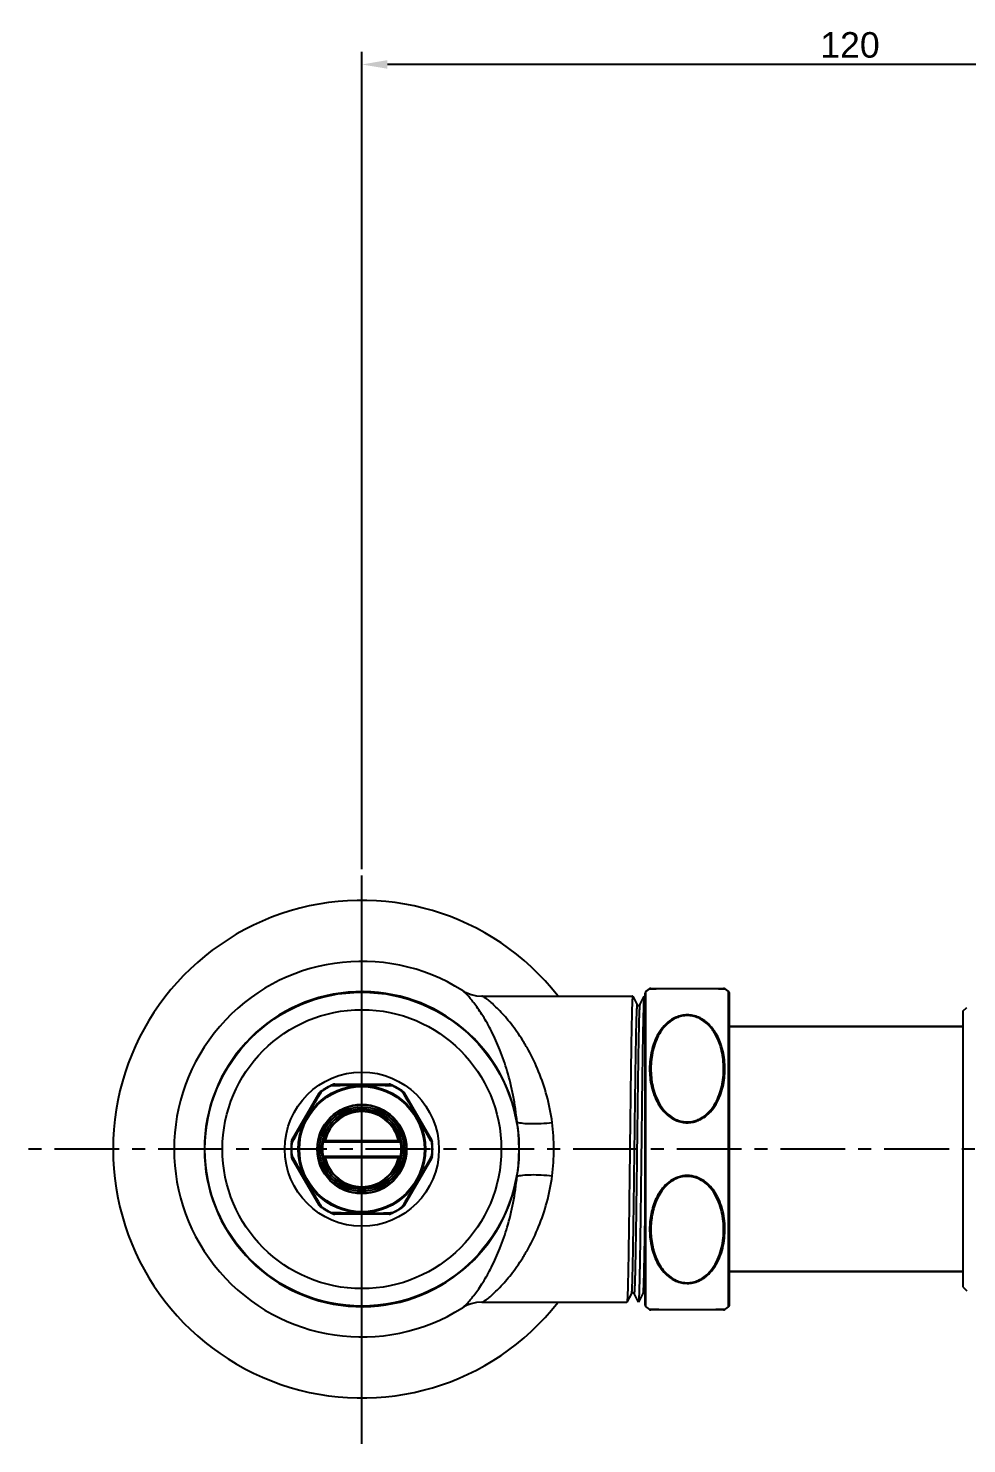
# Model space of a CAD drawing. Header units: millimetres. Extents: x 2792 to 3374, y 618 to 1096.
# Drawn here: x 2791.8 to 2883.7, y 803.1 to 941.8 of the extents above; entities that cross this region are included whole.
import ezdxf

# ---------------------------------------------------------------- set-up
doc = ezdxf.new("R2010")
doc.units = ezdxf.units.MM
doc.header["$LTSCALE"] = 0.1
doc.linetypes.add('CENTERX2', pattern=[101.6, 63.5, -12.7, 12.7, -12.7])
for name, color, linetype in [('02___PRT_ALL_AXES', 7, 'Continuous'), ('CENTER', 1, 'CENTERX2'), ('DIM', 3, 'Continuous')]:
    doc.layers.add(name, color=color, linetype=linetype)
doc.styles.get("Standard").update_dxf_attribs({"font": 'arial.ttf'})
doc.dimstyles.new('ISO-25', dxfattribs={"dimtxt": 2.5, "dimasz": 2.5, "dimexe": 1.25, "dimexo": 0.625, "dimtad": 1, "dimtxsty": 'Standard', "dimcen": 2.5, "dimadec": 0, "dimazin": 0, "dimtfac": 1, "dimtmove": 0, "dimatfit": 3, "dimfxl": 0, "dimarcsym": 0})

# ---------------------------------------------------------------- blocks, each defined once
blk = doc.blocks.new('*D190')
at = {"layer": 'Defpoints', "color": 0, "transparency": 16777216}
for p in [(2824.48, 938.23), (2920.11, 935.37), (2824.48, 858.77)]:
    blk.add_point(p, dxfattribs=at)
at = {"layer": 'DIM', "color": 0, "lineweight": -2, "transparency": 16777216}
for p, q in [((2824.48, 859.39), (2824.48, 939.48)), ((2920.11, 935.99), (2920.11, 939.48)), ((2917.61, 938.23), (2826.98, 938.23))]:
    blk.add_line(p, q, dxfattribs=at)
at = {"layer": 'DIM', "color": 0, "transparency": 16777216}
for points in [[(2826.98, 938.65), (2826.98, 937.81), (2824.48, 938.23)], [(2917.61, 938.65), (2917.61, 937.81), (2920.11, 938.23)]]:
    blk.add_solid(points, dxfattribs=at)
at = {"layer": 'DIM', "color": 0, "transparency": 16777216, "insert": (2872.3, 940.13), "char_height": 2.5, "attachment_point": 5}
blk.add_mtext('120', dxfattribs=at)

msp = doc.modelspace()

# ---------------------------------------------------------------- linework, layer by layer
msp.add_line((2824.484, 803.126), (2824.484, 858.768))
at = {"color": 7, "linetype": 'Continuous'}
for p, q in [((2834.325, 847.519), (2834.318, 847.523)), ((2852.234, 816.709), (2852.234, 847.247)), ((2852.318, 816.534), (2852.318, 847.421)), ((2852.669, 847.687), (2852.787, 847.689)), ((2852.799, 847.728), (2859.92, 847.728)), ((2859.932, 847.689), (2860.049, 847.687)), ((2860.401, 816.534), (2860.401, 847.421)), ((2860.484, 816.709), (2860.484, 847.247)), ((2836.233, 846.978), (2851.016, 846.978)), ((2851.02, 846.973), (2851.448, 846.117)), ((2851.708, 846.117), (2852.136, 846.973)), ((2852.141, 846.978), (2852.136, 846.973)), ((2852.145, 846.973), (2852.141, 846.978)), ((2852.145, 846.973), (2852.234, 846.795)), ((2883.359, 845.478), (2883.734, 845.853)), ((2883.359, 845.478), (2883.359, 818.478)), ((2860.484, 843.978), (2883.359, 843.978)), ((2817.634, 832.863), (2820.293, 837.467)), ((2820.406, 837.402), (2820.484, 837.532)), ((2820.484, 837.532), (2820.545, 837.635)), ((2820.545, 837.635), (2820.52, 837.671)), ((2821.536, 838.258), (2821.555, 838.218)), ((2821.555, 838.218), (2821.675, 838.22)), ((2821.826, 838.353), (2827.143, 838.353)), ((2827.294, 838.22), (2827.414, 838.218)), ((2827.414, 838.218), (2827.433, 838.258)), ((2827.433, 838.258), (2828.449, 837.671)), ((2828.449, 837.671), (2828.423, 837.635)), ((2828.424, 837.635), (2828.485, 837.532)), ((2828.485, 837.532), (2828.563, 837.401)), ((2831.334, 832.863), (2828.676, 837.467)), ((2817.572, 832.564), (2817.615, 832.561)), ((2817.615, 832.561), (2817.674, 832.666)), ((2817.674, 832.666), (2817.748, 832.799)), ((2817.748, 832.799), (2817.809, 832.907)), ((2820.681, 832.653), (2820.607, 832.666)), ((2820.638, 832.819), (2820.659, 832.814)), ((2820.755, 832.814), (2820.659, 832.814)), ((2828.287, 832.653), (2820.681, 832.653)), ((2828.258, 832.728), (2820.711, 832.728)), ((2820.845, 832.815), (2820.755, 832.814)), ((2820.845, 832.815), (2820.896, 832.803)), ((2820.896, 832.803), (2820.896, 832.728)), ((2828.072, 832.803), (2820.897, 832.803)), ((2828.072, 832.803), (2828.124, 832.815)), ((2828.072, 832.728), (2828.072, 832.803)), ((2828.22, 832.814), (2828.124, 832.815)), ((2828.309, 832.814), (2828.22, 832.814)), ((2828.259, 832.725), (2828.258, 832.728)), ((2828.361, 832.666), (2828.287, 832.653)), ((2828.309, 832.814), (2828.331, 832.819)), ((2831.22, 832.799), (2831.23, 832.78)), ((2831.23, 832.78), (2831.294, 832.666)), ((2831.294, 832.666), (2831.353, 832.56)), ((2831.353, 832.561), (2831.397, 832.564)), ((2817.615, 831.395), (2817.572, 831.391)), ((2817.674, 831.29), (2817.615, 831.395)), ((2820.293, 826.488), (2817.634, 831.092)), ((2817.748, 831.158), (2817.674, 831.29)), ((2820.607, 831.29), (2820.681, 831.303)), ((2820.659, 831.141), (2820.638, 831.137)), ((2820.659, 831.141), (2820.75, 831.141)), ((2820.682, 831.303), (2828.288, 831.303)), ((2820.71, 831.231), (2820.711, 831.228)), ((2820.711, 831.228), (2828.258, 831.228)), ((2820.75, 831.141), (2820.845, 831.141)), ((2820.896, 831.153), (2820.845, 831.141)), ((2820.896, 831.228), (2820.896, 831.153)), ((2820.897, 831.153), (2828.072, 831.153)), ((2828.072, 831.153), (2828.072, 831.228)), ((2828.124, 831.141), (2828.072, 831.153)), ((2828.124, 831.141), (2828.216, 831.141)), ((2828.216, 831.141), (2828.309, 831.141)), ((2828.287, 831.303), (2828.361, 831.29)), ((2828.331, 831.137), (2828.309, 831.141)), ((2828.676, 826.488), (2831.334, 831.092)), ((2831.22, 831.156), (2831.2, 831.12)), ((2831.294, 831.29), (2831.22, 831.156)), ((2831.353, 831.395), (2831.294, 831.29)), ((2831.397, 831.391), (2831.353, 831.395)), ((2859.233, 827.246), (2858.918, 827.786)), ((2859.337, 827.3), (2859.011, 827.846)), ((2820.484, 826.424), (2820.406, 826.554)), ((2820.545, 826.32), (2820.484, 826.424)), ((2828.485, 826.424), (2828.423, 826.32)), ((2828.563, 826.555), (2828.485, 826.424)), ((2820.52, 826.284), (2820.545, 826.321)), ((2821.555, 825.738), (2821.536, 825.698)), ((2821.675, 825.736), (2821.555, 825.738)), ((2827.143, 825.603), (2821.826, 825.603)), ((2827.414, 825.738), (2827.294, 825.736)), ((2827.433, 825.698), (2827.414, 825.738)), ((2828.423, 826.321), (2828.449, 826.284)), ((2860.484, 819.978), (2883.359, 819.978)), ((2883.359, 818.478), (2883.734, 818.103)), ((2836.233, 816.978), (2850.453, 816.978)), ((2850.457, 816.982), (2850.453, 816.978)), ((2850.886, 817.839), (2850.457, 816.982)), ((2851.574, 816.982), (2851.145, 817.839)), ((2851.578, 816.978), (2851.574, 816.982)), ((2851.582, 816.982), (2851.578, 816.978)), ((2852.011, 817.839), (2851.582, 816.982)), ((2834.317, 816.432), (2834.324, 816.436)), ((2834.468, 816.522), (2834.332, 816.441)), ((2852.749, 816.267), (2852.669, 816.269)), ((2852.787, 816.267), (2852.749, 816.267)), ((2859.92, 816.228), (2852.799, 816.228)), ((2859.969, 816.267), (2859.932, 816.267)), ((2860.049, 816.269), (2859.969, 816.267))]:
    msp.add_line(p, q, dxfattribs=at)
for points in [[(2834.332, 847.514), (2834.463, 847.436), (2834.778, 847.279), (2835.201, 847.125), (2835.727, 847.012), (2836.227, 846.978)], [(2851.448, 846.117), (2851.469, 846.087), (2851.532, 846.046), (2851.632, 846.049), (2851.693, 846.094), (2851.708, 846.117)], [(2836.228, 816.978), (2835.725, 816.943), (2835.204, 816.831), (2834.785, 816.68), (2834.468, 816.522)], [(2851.145, 817.839), (2851.123, 817.87), (2851.05, 817.913), (2850.953, 817.903), (2850.899, 817.86), (2850.886, 817.839)], [(2852.234, 817.879), (2852.22, 817.893), (2852.124, 817.916), (2852.041, 817.878), (2852.013, 817.843), (2852.011, 817.839)]]:
    msp.add_lwpolyline(points, dxfattribs=at)
for radius in [7.551, 6.231, 6.125, 4.381, 4.328, 4.147, 4.125, 3.938]:
    msp.add_circle((2824.484, 831.978), radius, dxfattribs=at)
for centre, radius, start, end in [((2824.484, 831.978), 15.431, 9.88977, 350.11023), ((2833.987, 846.97), 0.644, 56.34445, 57.60738), ((2852.459, 847.247), 0.225, 129.00214, 180), ((2856.359, 842.431), 6.422, 125.06938, 129.00214), ((2852.799, 847.503), 0.225, 89.99982, 125.06924), ((2859.92, 847.503), 0.225, 54.93081, 90.00023), ((2856.359, 842.431), 6.422, 50.99786, 54.93062), ((2860.259, 847.247), 0.225, 0, 50.99786), ((2820.617, 837.28), 0.375, 126.10449, 150), ((2821.068, 836.331), 1.402, 118.43246, 119.53851), ((2824.484, 831.978), 6.938, 113.89551, 126.10449), ((2821.797, 834.924), 2.986, 114.79621, 116.55267), ((2824.484, 831.978), 6.894, 115.1474, 124.84606), ((2823.407, 835.587), 3.217, 124.23177, 125.15602), ((2821.826, 837.978), 0.375, 90, 113.89551), ((2827.143, 837.978), 0.375, 66.10449, 90), ((2826.066, 836.342), 2.31, 56.30272, 58.17347), ((2824.484, 831.978), 6.938, 53.89551, 66.10449), ((2825.622, 835.675), 3.11, 54.82414, 56.30383), ((2824.484, 831.978), 6.894, 55.14566, 64.8493), ((2827.076, 834.724), 3.208, 64.23053, 65.15683), ((2827.276, 835.137), 2.749, 63.23031, 64.24557), ((2828.351, 837.28), 0.375, 30, 53.89551), ((2824.484, 831.978), 3.916, 12.33302, 167.66704), ((2824.484, 831.978), 3.734, 12.94974, 167.05039), ((2824.484, 831.978), 3.681, 12.95053, 167.05005), ((2824, 831.978), 15.909, 350.41002, 9.58998), ((2824.484, 831.978), 6.938, 173.89551, 186.10449), ((2817.959, 832.676), 0.375, 150, 173.89551), ((2824.484, 831.978), 6.894, 175.15043, 184.84962), ((2820.379, 832.817), 2.776, 183.23581, 184.24033), ((2820.763, 832.845), 3.161, 184.22634, 185.16586), ((2824.484, 831.978), 3.862, 169.93593, 190.06532), ((2820.711, 832.803), 0.075, 167.66679, 270.00008), ((2828.258, 832.803), 0.075, 270, 12.33295), ((2827.203, 832.267), 1.151, 21.31545, 23.4714), ((2827.237, 832.28), 1.115, 19.54789, 21.3125), ((2824.484, 831.978), 3.862, 349.93599, 10.06546), ((2831.01, 832.676), 0.375, 6.10449, 30), ((2828.26, 832.841), 3.106, 354.82313, 356.30481), ((2824.484, 831.978), 6.894, 355.15256, 4.84865), ((2829.057, 832.789), 2.307, 356.30006, 358.17331), ((2830.049, 832.758), 1.315, 358.17489, 359.57482), ((2824.484, 831.978), 6.938, 353.89551, 6.10449), ((2817.959, 831.28), 0.375, 186.10449, 210), ((2818.892, 831.198), 1.287, 178.17077, 179.58738), ((2820.76, 831.111), 3.157, 174.83046, 175.81416), ((2820.711, 831.153), 0.075, 90, 192.33295), ((2824.484, 831.978), 3.916, 192.33269, 347.66702), ((2821.732, 831.676), 1.115, 199.54789, 201.3125), ((2821.765, 831.689), 1.151, 201.31545, 203.4714), ((2824.484, 831.978), 3.734, 192.9496, 347.05016), ((2824.484, 831.978), 3.681, 192.95, 347.04948), ((2828.258, 831.153), 0.075, 347.66679, 90.00008), ((2831.01, 831.28), 0.375, 330, 353.89551), ((2828.164, 831.107), 3.202, 4.23036, 5.15799), ((2828.616, 831.14), 2.749, 3.23079, 4.24596), ((2820.617, 826.676), 0.375, 210, 233.89551), ((2824.484, 831.978), 6.938, 233.89551, 246.10449), ((2821.693, 828.819), 2.749, 243.23068, 244.24579), ((2821.893, 829.232), 3.208, 244.2306, 245.15692), ((2824.484, 831.978), 6.938, 293.89551, 306.10449), ((2827.119, 829.141), 3.108, 294.82383, 296.30457), ((2827.473, 828.424), 2.308, 296.30117, 298.17343), ((2827.944, 827.545), 1.31, 298.17224, 299.57721), ((2828.351, 826.676), 0.375, 306.10449, 330), ((2824.484, 831.978), 6.894, 235.15333, 244.8502), ((2823.35, 828.286), 3.117, 234.82718, 236.29122), ((2822.905, 827.619), 2.316, 236.29123, 238.17507), ((2821.826, 825.978), 0.375, 246.10449, 270), ((2824.223, 1024.993), 199.281, 270.07501, 270.88278), ((2827.143, 825.978), 0.375, 270, 293.89551), ((2825.562, 828.368), 3.217, 304.23182, 305.15605), ((2824.484, 831.978), 6.894, 295.15326, 304.84598), ((2852.459, 816.709), 0.225, 180, 230.99786), ((2860.259, 816.709), 0.225, 309.00214, 0), ((2833.987, 816.986), 0.645, 302.39429, 303.65979), ((2856.359, 821.525), 6.422, 230.99786, 234.93062), ((2852.799, 816.453), 0.225, 234.93076, 270.00018), ((2859.92, 816.453), 0.225, 269.99977, 305.06919), ((2856.359, 821.525), 6.422, 305.06938, 309.00214)]:
    msp.add_arc(centre, radius, start, end, dxfattribs=at)
for points, knots in [([(2834.397, 847.469), (2834.392, 847.472), (2834.375, 847.485), (2834.357, 847.498), (2834.344, 847.507)], [0, 0, 0, 0, 0.2697081, 1, 1, 1, 1]), ([(2839.686, 834.628), (2839.602, 835.5), (2839.36, 837.18), (2838.783, 839.551), (2838.059, 841.654), (2837.249, 843.46), (2836.415, 844.949), (2835.72, 845.975), (2835.208, 846.627), (2834.892, 846.993), (2834.629, 847.267), (2834.468, 847.414), (2834.397, 847.469)], [0, 0, 0, 0, 0.1858626, 0.359156, 0.5167835, 0.656994, 0.778246, 0.8783372, 0.9194367, 0.9538351, 0.9808916, 1, 1, 1, 1]), ([(2852.787, 847.689), (2853.133, 847.694), (2854.324, 847.708), (2856.359, 847.716), (2858.395, 847.708), (2859.586, 847.694), (2859.932, 847.689)], [0, 0, 0, 0, 0.1453255, 0.4999984, 0.854673, 1, 1, 1, 1]), ([(2843.129, 834.578), (2843.013, 835.461), (2842.673, 837.165), (2841.869, 839.546), (2841.013, 841.334), (2840.263, 842.608), (2839.698, 843.459), (2839.127, 844.227), (2838.565, 844.909), (2838.024, 845.502), (2837.521, 846.003), (2837.13, 846.356), (2836.85, 846.587), (2836.675, 846.723), (2836.524, 846.83), (2836.401, 846.909), (2836.308, 846.958), (2836.254, 846.978), (2836.233, 846.978)], [0, 0, 0, 0, 0.1832087, 0.3561254, 0.5158048, 0.5900501, 0.6601906, 0.725889, 0.7867, 0.8420198, 0.8910325, 0.9326752, 0.950321, 0.9656147, 0.9783731, 0.988419, 0.9956236, 1, 1, 1, 1]), ([(2851.016, 846.978), (2851.013, 846.978), (2851.009, 846.97), (2851.006, 846.958), (2851.002, 846.935), (2850.996, 846.888), (2850.988, 846.806), (2850.98, 846.682), (2850.971, 846.524), (2850.963, 846.33), (2850.954, 846.103), (2850.945, 845.842), (2850.937, 845.548), (2850.924, 845.093), (2850.91, 844.448), (2850.892, 843.586), (2850.875, 842.614), (2850.858, 841.541), (2850.841, 840.378), (2850.823, 839.135), (2850.8, 837.352), (2850.771, 835.019), (2850.736, 832.155), (2850.702, 829.284), (2850.668, 826.515), (2850.639, 824.319), (2850.615, 822.692), (2850.598, 821.596), (2850.58, 820.598), (2850.563, 819.709), (2850.546, 818.935), (2850.531, 818.367), (2850.519, 817.976), (2850.51, 817.733), (2850.502, 817.523), (2850.493, 817.347), (2850.485, 817.206), (2850.477, 817.099), (2850.468, 817.029), (2850.463, 816.993), (2850.457, 816.982)], [0, 0, 0, 0, 0.0002077, 0.0006759, 0.0014311, 0.0024779, 0.0054495, 0.0095914, 0.0148947, 0.0213465, 0.0289338, 0.0376384, 0.0474387, 0.0583126, 0.0831759, 0.1119922, 0.1444881, 0.1803576, 0.2192584, 0.2608222, 0.3046547, 0.397447, 0.4941271, 0.5910337, 0.6844963, 0.7709823, 0.8105727, 0.8472188, 0.8805719, 0.9103177, 0.9361731, 0.9578943, 0.9671391, 0.9752772, 0.9822877, 0.988156, 0.9928691, 0.9964152, 0.9987898, 1, 1, 1, 1]), ([(2851.448, 846.117), (2851.447, 846.118), (2851.444, 846.123), (2851.437, 846.114), (2851.435, 846.102), (2851.43, 846.081), (2851.426, 846.051), (2851.422, 846.013), (2851.417, 845.967), (2851.413, 845.912), (2851.409, 845.848), (2851.402, 845.747), (2851.395, 845.6), (2851.386, 845.4), (2851.378, 845.166), (2851.369, 844.901), (2851.357, 844.487), (2851.342, 843.894), (2851.324, 843.098), (2851.3, 841.831), (2851.27, 840.026), (2851.236, 837.645), (2851.202, 835.047), (2851.167, 832.331), (2851.133, 829.602), (2851.098, 826.963), (2851.069, 824.868), (2851.045, 823.313), (2851.027, 822.265), (2851.01, 821.31), (2850.993, 820.458), (2850.975, 819.717), (2850.958, 819.094), (2850.943, 818.651), (2850.931, 818.361), (2850.922, 818.192), (2850.913, 818.056), (2850.905, 817.953), (2850.896, 817.885), (2850.891, 817.85), (2850.886, 817.839)], [0, 0, 0, 0, 0.0002219, 0.0004325, 0.0009017, 0.001661, 0.0027159, 0.0040682, 0.0057181, 0.0076646, 0.0099067, 0.012443, 0.0183936, 0.0255045, 0.0337577, 0.0431326, 0.0536085, 0.0777589, 0.1059755, 0.1379868, 0.2121305, 0.2973423, 0.3903485, 0.487576, 0.5852896, 0.6797354, 0.7672844, 0.8074079, 0.8445737, 0.8784254, 0.9086349, 0.9349144, 0.9570091, 0.974708, 0.9818546, 0.9878434, 0.9926587, 0.9962911, 0.9987365, 1, 1, 1, 1]), ([(2851.708, 846.116), (2851.702, 846.106), (2851.697, 846.07), (2851.688, 846.002), (2851.68, 845.9), (2851.672, 845.764), (2851.663, 845.595), (2851.65, 845.304), (2851.635, 844.861), (2851.618, 844.238), (2851.601, 843.497), (2851.584, 842.645), (2851.566, 841.69), (2851.549, 840.642), (2851.525, 839.087), (2851.495, 836.992), (2851.461, 834.354), (2851.427, 831.624), (2851.392, 828.908), (2851.358, 826.31), (2851.323, 823.929), (2851.294, 822.124), (2851.269, 820.857), (2851.252, 820.061), (2851.237, 819.469), (2851.225, 819.054), (2851.216, 818.789), (2851.207, 818.556), (2851.199, 818.355), (2851.191, 818.208), (2851.185, 818.107), (2851.181, 818.044), (2851.176, 817.989), (2851.172, 817.942), (2851.168, 817.904), (2851.164, 817.875), (2851.159, 817.853), (2851.156, 817.841), (2851.15, 817.832), (2851.146, 817.837), (2851.145, 817.839)], [0, 0, 0, 0, 0.0012632, 0.0037082, 0.0073425, 0.0121585, 0.0181463, 0.0252941, 0.042994, 0.0650907, 0.0913698, 0.1215817, 0.1554334, 0.1926004, 0.2327249, 0.3202754, 0.4147219, 0.512436, 0.6096635, 0.7026689, 0.7878792, 0.8620214, 0.8940322, 0.922248, 0.9463961, 0.9568719, 0.9662473, 0.9744987, 0.9816083, 0.9875596, 0.9900958, 0.992337, 0.9942824, 0.9959314, 0.9972835, 0.9983389, 0.9990985, 0.9995674, 0.9997772, 1, 1, 1, 1]), ([(2852.136, 846.973), (2852.131, 846.963), (2852.126, 846.927), (2852.117, 846.858), (2852.109, 846.753), (2852.101, 846.614), (2852.092, 846.441), (2852.08, 846.143), (2852.065, 845.688), (2852.048, 845.048), (2852.031, 844.286), (2852.014, 843.408), (2851.983, 841.617), (2851.942, 838.756), (2851.902, 835.504), (2851.868, 832.698), (2851.842, 830.54), (2851.816, 828.412), (2851.791, 826.36), (2851.765, 824.425), (2851.74, 822.649), (2851.718, 821.286), (2851.7, 820.302), (2851.687, 819.653), (2851.674, 819.069), (2851.661, 818.554), (2851.648, 818.108), (2851.636, 817.736), (2851.625, 817.472), (2851.615, 817.299), (2851.609, 817.198), (2851.603, 817.116), (2851.597, 817.054), (2851.59, 817.011), (2851.586, 816.989), (2851.582, 816.982)], [0, 0, 0, 0, 0.0011968, 0.0035403, 0.0070377, 0.0116847, 0.0174698, 0.0243804, 0.0415155, 0.0629293, 0.0884236, 0.1177616, 0.1506682, 0.2675854, 0.4039119, 0.4758365, 0.5482688, 0.6196867, 0.6885904, 0.7535356, 0.8131605, 0.8662116, 0.8899175, 0.911575, 0.9310694, 0.9483001, 0.9631748, 0.9756182, 0.9855629, 0.9895829, 0.9929609, 0.9956921, 0.9977743, 0.9992081, 1, 1, 1, 1]), ([(2855.262, 844.899), (2854.963, 844.772), (2854.413, 844.422), (2853.773, 843.716), (2853.303, 842.918), (2852.977, 842.072), (2852.77, 841.2), (2852.634, 840.023), (2852.678, 839.129), (2852.774, 838.548)], [0, 0, 0, 0, 0.1339766, 0.263277, 0.3892114, 0.5130126, 0.635529, 0.7573205, 1, 1, 1, 1]), ([(2855.295, 844.838), (2855.002, 844.711), (2854.468, 844.362), (2853.851, 843.663), (2853.401, 842.876), (2853.09, 842.044), (2852.893, 841.188), (2852.765, 840.032), (2852.807, 839.155), (2852.899, 838.583)], [0, 0, 0, 0, 0.13386, 0.2628997, 0.3886, 0.5122705, 0.6347834, 0.7567017, 1, 1, 1, 1]), ([(2857.455, 844.899), (2857.283, 844.972), (2856.923, 845.087), (2856.359, 845.146), (2855.794, 845.086), (2855.434, 844.972), (2855.262, 844.899)], [0, 0, 0, 0, 0.2484648, 0.5000081, 0.7515461, 1, 1, 1, 1]), ([(2857.421, 844.839), (2857.255, 844.911), (2856.906, 845.024), (2856.358, 845.083), (2855.809, 845.024), (2855.461, 844.91), (2855.295, 844.838)], [0, 0, 0, 0, 0.2483606, 0.5000187, 0.7516653, 1, 1, 1, 1]), ([(2858.513, 844.049), (2858.362, 844.212), (2858.025, 844.518), (2857.631, 844.748), (2857.421, 844.839)], [0, 0, 0, 0, 0.4928841, 1, 1, 1, 1]), ([(2858.58, 844.103), (2858.423, 844.268), (2858.075, 844.576), (2857.671, 844.808), (2857.455, 844.899)], [0, 0, 0, 0, 0.4931734, 1, 1, 1, 1]), ([(2858.918, 843.536), (2858.888, 843.581), (2858.763, 843.76), (2858.625, 843.929), (2858.513, 844.049)], [0, 0, 0, 0, 0.2480287, 1, 1, 1, 1]), ([(2859.011, 843.569), (2858.979, 843.616), (2858.846, 843.802), (2858.699, 843.979), (2858.58, 844.103)], [0, 0, 0, 0, 0.2479895, 1, 1, 1, 1]), ([(2859.671, 841.824), (2859.631, 841.974), (2859.451, 842.572), (2859.181, 843.146), (2858.918, 843.536)], [0, 0, 0, 0, 0.247711, 1, 1, 1, 1]), ([(2859.791, 841.83), (2859.75, 841.982), (2859.563, 842.59), (2859.282, 843.174), (2859.011, 843.569)], [0, 0, 0, 0, 0.2475717, 1, 1, 1, 1]), ([(2852.774, 838.548), (2852.871, 837.957), (2853.126, 837.073), (2853.738, 836.011), (2854.373, 835.297), (2855.063, 834.847), (2855.696, 834.63), (2856.204, 834.553), (2856.72, 834.572), (2857.22, 834.686), (2857.684, 834.882), (2858.237, 835.228), (2858.81, 835.785), (2859.484, 836.818), (2859.872, 837.981), (2860.038, 839.166), (2860.07, 840.359), (2859.947, 841.254), (2859.791, 841.83)], [0, 0, 0, 0, 0.1202853, 0.1818338, 0.245053, 0.3106717, 0.3445749, 0.3789434, 0.4134317, 0.4476468, 0.4812979, 0.514265, 0.5781329, 0.6400882, 0.7606959, 0.8205083, 0.8802365, 1, 1, 1, 1]), ([(2852.899, 838.583), (2852.993, 838.002), (2853.236, 837.133), (2853.822, 836.083), (2854.434, 835.373), (2855.104, 834.923), (2855.723, 834.705), (2856.222, 834.63), (2856.727, 834.652), (2857.215, 834.771), (2857.666, 834.971), (2858.2, 835.322), (2858.749, 835.88), (2859.234, 836.657), (2859.574, 837.486), (2859.794, 838.343), (2859.911, 839.215), (2859.939, 840.383), (2859.82, 841.26), (2859.671, 841.824)], [0, 0, 0, 0, 0.1204184, 0.1820053, 0.2452114, 0.3107743, 0.3446578, 0.379013, 0.4134811, 0.4476553, 0.481246, 0.5141469, 0.5779216, 0.6398606, 0.7006854, 0.7608648, 0.8207052, 0.8804204, 1, 1, 1, 1]), ([(2820.378, 837.55), (2820.378, 837.554), (2820.381, 837.566), (2820.389, 837.577), (2820.396, 837.583)], [0, 0, 0, 0, 0.2762691, 1, 1, 1, 1]), ([(2820.463, 837.595), (2820.457, 837.593), (2820.437, 837.582), (2820.416, 837.572), (2820.401, 837.563)], [0, 0, 0, 0, 0.2603867, 1, 1, 1, 1]), ([(2821.712, 838.321), (2821.703, 838.315), (2821.664, 838.292), (2821.626, 838.267), (2821.597, 838.247)], [0, 0, 0, 0, 0.22553, 1, 1, 1, 1]), ([(2821.674, 838.321), (2821.677, 838.322), (2821.689, 838.326), (2821.703, 838.324), (2821.712, 838.321)], [0, 0, 0, 0, 0.2341136, 1, 1, 1, 1]), ([(2821.675, 838.22), (2821.901, 838.223), (2822.838, 838.236), (2823.774, 838.243), (2824.484, 838.243)], [0, 0, 0, 0, 0.2419751, 1, 1, 1, 1]), ([(2821.826, 838.353), (2821.816, 838.353), (2821.776, 838.35), (2821.738, 838.336), (2821.712, 838.321)], [0, 0, 0, 0, 0.2448035, 1, 1, 1, 1]), ([(2824.484, 838.243), (2824.724, 838.243), (2825.661, 838.241), (2826.597, 838.23), (2827.294, 838.22)], [0, 0, 0, 0, 0.2563275, 1, 1, 1, 1]), ([(2827.257, 838.321), (2827.248, 838.326), (2827.212, 838.344), (2827.172, 838.353), (2827.143, 838.353)], [0, 0, 0, 0, 0.2594245, 1, 1, 1, 1]), ([(2827.257, 838.321), (2827.26, 838.322), (2827.272, 838.325), (2827.286, 838.324), (2827.294, 838.321)], [0, 0, 0, 0, 0.276243, 1, 1, 1, 1]), ([(2828.591, 837.55), (2828.585, 837.554), (2828.56, 837.568), (2828.534, 837.581), (2828.514, 837.591)], [0, 0, 0, 0, 0.2298438, 1, 1, 1, 1]), ([(2828.572, 837.583), (2828.575, 837.581), (2828.584, 837.572), (2828.589, 837.56), (2828.591, 837.55)], [0, 0, 0, 0, 0.2341149, 1, 1, 1, 1]), ([(2828.676, 837.467), (2828.671, 837.476), (2828.649, 837.509), (2828.617, 837.535), (2828.591, 837.55)], [0, 0, 0, 0, 0.2448041, 1, 1, 1, 1]), ([(2817.809, 832.907), (2818.232, 833.664), (2819.084, 835.17), (2819.963, 836.66), (2820.406, 837.402)], [0, 0, 0, 0, 0.5007922, 1, 1, 1, 1]), ([(2828.563, 837.401), (2829.016, 836.64), (2829.918, 835.115), (2830.788, 833.572), (2831.22, 832.799)], [0, 0, 0, 0, 0.5000006, 1, 1, 1, 1]), ([(2839.686, 834.628), (2839.767, 834.603), (2839.954, 834.56), (2840.412, 834.497), (2841.119, 834.466), (2842.08, 834.488), (2842.77, 834.542), (2843.129, 834.578)], [0, 0, 0, 0, 0.0735758, 0.1660134, 0.4007814, 0.6865362, 1, 1, 1, 1]), ([(2843.129, 829.377), (2843.185, 829.806), (2843.263, 830.673), (2843.299, 831.978), (2843.263, 833.283), (2843.185, 834.149), (2843.129, 834.578)], [0, 0, 0, 0, 0.2490616, 0.4999996, 0.7509376, 1, 1, 1, 1]), ([(2817.586, 832.716), (2817.586, 832.718), (2817.589, 832.731), (2817.598, 832.742), (2817.605, 832.748)], [0, 0, 0, 0, 0.2341236, 1, 1, 1, 1]), ([(2817.634, 832.863), (2817.629, 832.855), (2817.612, 832.819), (2817.605, 832.778), (2817.605, 832.748)], [0, 0, 0, 0, 0.2448053, 1, 1, 1, 1]), ([(2817.605, 832.748), (2817.605, 832.741), (2817.605, 832.712), (2817.607, 832.683), (2817.608, 832.661)], [0, 0, 0, 0, 0.2297547, 1, 1, 1, 1]), ([(2820.659, 832.814), (2820.659, 832.8), (2820.659, 832.773), (2820.673, 832.748), (2820.682, 832.74)], [0, 0, 0, 0, 0.5294033, 1, 1, 1, 1]), ([(2820.711, 832.728), (2820.711, 832.728), (2820.709, 832.724), (2820.708, 832.722), (2820.705, 832.713), (2820.699, 832.7), (2820.691, 832.68), (2820.685, 832.662), (2820.681, 832.653)], [0, 0, 0, 0, 0.020873, 0.0819783, 0.1792353, 0.3070188, 0.6292987, 1, 1, 1, 1]), ([(2820.896, 832.728), (2820.881, 832.728), (2820.847, 832.756), (2820.843, 832.794), (2820.845, 832.815)], [0, 0, 0, 0, 0.436394, 1, 1, 1, 1]), ([(2828.124, 832.815), (2828.126, 832.804), (2828.124, 832.783), (2828.113, 832.748), (2828.088, 832.728), (2828.072, 832.728)], [0, 0, 0, 0, 0.29083, 0.5667445, 1, 1, 1, 1]), ([(2828.258, 832.728), (2828.274, 832.728), (2828.307, 832.755), (2828.312, 832.794), (2828.309, 832.814)], [0, 0, 0, 0, 0.4366337, 1, 1, 1, 1]), ([(2831.364, 832.748), (2831.364, 832.758), (2831.362, 832.798), (2831.349, 832.838), (2831.334, 832.863)], [0, 0, 0, 0, 0.2594237, 1, 1, 1, 1]), ([(2831.364, 832.748), (2831.366, 832.746), (2831.375, 832.737), (2831.381, 832.725), (2831.382, 832.716)], [0, 0, 0, 0, 0.2762397, 1, 1, 1, 1]), ([(2817.605, 831.207), (2817.602, 831.21), (2817.593, 831.219), (2817.587, 831.231), (2817.586, 831.24)], [0, 0, 0, 0, 0.2762358, 1, 1, 1, 1]), ([(2817.605, 831.207), (2817.605, 831.197), (2817.607, 831.157), (2817.62, 831.118), (2817.634, 831.092)], [0, 0, 0, 0, 0.2594252, 1, 1, 1, 1]), ([(2817.611, 831.341), (2817.61, 831.332), (2817.608, 831.298), (2817.606, 831.264), (2817.606, 831.239)], [0, 0, 0, 0, 0.2613814, 1, 1, 1, 1]), ([(2820.406, 826.554), (2819.952, 827.315), (2819.051, 828.841), (2818.18, 830.384), (2817.748, 831.158)], [0, 0, 0, 0, 0.5000035, 1, 1, 1, 1]), ([(2820.711, 831.228), (2820.695, 831.228), (2820.661, 831.2), (2820.657, 831.162), (2820.659, 831.141)], [0, 0, 0, 0, 0.4366333, 1, 1, 1, 1]), ([(2820.845, 831.141), (2820.843, 831.151), (2820.845, 831.173), (2820.856, 831.208), (2820.881, 831.228), (2820.896, 831.228)], [0, 0, 0, 0, 0.2908298, 0.5667441, 1, 1, 1, 1]), ([(2828.072, 831.228), (2828.088, 831.228), (2828.122, 831.2), (2828.126, 831.161), (2828.124, 831.141)], [0, 0, 0, 0, 0.4363935, 1, 1, 1, 1]), ([(2828.258, 831.228), (2828.257, 831.227), (2828.26, 831.231), (2828.26, 831.234), (2828.264, 831.242), (2828.269, 831.255), (2828.278, 831.276), (2828.284, 831.293), (2828.287, 831.303)], [0, 0, 0, 0, 0.020873, 0.0819783, 0.1792353, 0.3070188, 0.6292987, 1, 1, 1, 1]), ([(2828.309, 831.141), (2828.31, 831.156), (2828.309, 831.183), (2828.295, 831.207), (2828.286, 831.216)], [0, 0, 0, 0, 0.5294033, 1, 1, 1, 1]), ([(2831.2, 831.12), (2830.771, 830.352), (2829.906, 828.822), (2829.013, 827.309), (2828.563, 826.555)], [0, 0, 0, 0, 0.5002666, 1, 1, 1, 1]), ([(2831.334, 831.092), (2831.339, 831.101), (2831.357, 831.137), (2831.364, 831.177), (2831.364, 831.207)], [0, 0, 0, 0, 0.2448053, 1, 1, 1, 1]), ([(2831.364, 831.207), (2831.364, 831.214), (2831.363, 831.243), (2831.362, 831.272), (2831.361, 831.295)], [0, 0, 0, 0, 0.2298412, 1, 1, 1, 1]), ([(2831.382, 831.24), (2831.382, 831.237), (2831.379, 831.225), (2831.371, 831.214), (2831.364, 831.207)], [0, 0, 0, 0, 0.2341158, 1, 1, 1, 1]), ([(2834.395, 816.486), (2834.467, 816.54), (2834.628, 816.687), (2834.89, 816.96), (2835.206, 817.326), (2835.564, 817.781), (2835.951, 818.323), (2836.522, 819.197), (2837.247, 820.493), (2838.058, 822.298), (2838.782, 824.402), (2839.36, 826.774), (2839.602, 828.455), (2839.686, 829.327)], [0, 0, 0, 0, 0.0190517, 0.0460618, 0.0804237, 0.1214971, 0.1687106, 0.2215852, 0.3428359, 0.4830651, 0.6407283, 0.814073, 1, 1, 1, 1]), ([(2836.233, 816.978), (2836.254, 816.978), (2836.308, 816.998), (2836.401, 817.046), (2836.524, 817.125), (2836.675, 817.233), (2836.85, 817.369), (2837.13, 817.6), (2837.521, 817.952), (2838.024, 818.453), (2838.565, 819.047), (2839.127, 819.729), (2839.698, 820.497), (2840.263, 821.348), (2841.013, 822.622), (2841.869, 824.41), (2842.673, 826.791), (2843.013, 828.494), (2843.129, 829.377)], [0, 0, 0, 0, 0.0043757, 0.0115802, 0.0216268, 0.0343858, 0.0496799, 0.0673259, 0.1089686, 0.1579817, 0.2133017, 0.2741128, 0.3398113, 0.4099519, 0.4841971, 0.6438761, 0.816792, 1, 1, 1, 1]), ([(2839.686, 829.327), (2839.767, 829.353), (2839.954, 829.395), (2840.412, 829.458), (2841.119, 829.489), (2842.08, 829.467), (2842.77, 829.414), (2843.129, 829.377)], [0, 0, 0, 0, 0.0735764, 0.1660141, 0.4007818, 0.686536, 1, 1, 1, 1]), ([(2859.011, 827.846), (2858.857, 828.07), (2858.503, 828.497), (2857.834, 829.02), (2857.023, 829.358), (2856.131, 829.43), (2855.268, 829.215), (2854.526, 828.772), (2853.932, 828.186), (2853.329, 827.302), (2852.854, 826.068), (2852.63, 824.521), (2852.701, 822.964), (2852.955, 821.95), (2853.144, 821.465)], [0, 0, 0, 0, 0.0626536, 0.1272682, 0.1941498, 0.2625009, 0.330304, 0.3960433, 0.4595872, 0.521445, 0.6420111, 0.7610426, 0.8799852, 1, 1, 1, 1]), ([(2858.918, 827.786), (2858.77, 828.007), (2858.428, 828.43), (2857.778, 828.949), (2856.985, 829.286), (2856.11, 829.351), (2855.269, 829.123), (2854.554, 828.672), (2853.988, 828.085), (2853.416, 827.206), (2852.969, 825.989), (2852.761, 824.473), (2852.831, 822.948), (2853.075, 821.955), (2853.257, 821.481)], [0, 0, 0, 0, 0.0627193, 0.1273658, 0.1942717, 0.2626335, 0.3303675, 0.3959972, 0.4594749, 0.5213398, 0.6420697, 0.7612496, 0.8801897, 1, 1, 1, 1]), ([(2852.234, 827.826), (2852.225, 827.143), (2852.207, 825.826), (2852.18, 823.943), (2852.156, 822.488), (2852.137, 821.432), (2852.123, 820.733), (2852.109, 820.103), (2852.096, 819.545), (2852.082, 819.062), (2852.068, 818.658), (2852.056, 818.371), (2852.046, 818.183), (2852.04, 818.073), (2852.033, 817.984), (2852.026, 817.917), (2852.019, 817.871), (2852.015, 817.847), (2852.011, 817.839)], [0, 0, 0, 0, 0.2051407, 0.3952197, 0.5656257, 0.6421398, 0.7122251, 0.7754639, 0.8314635, 0.8798942, 0.9204532, 0.9529058, 0.966027, 0.9770508, 0.9859656, 0.9927615, 0.9974332, 1, 1, 1, 1]), ([(2820.293, 826.488), (2820.297, 826.48), (2820.32, 826.447), (2820.351, 826.42), (2820.378, 826.405)], [0, 0, 0, 0, 0.2448055, 1, 1, 1, 1]), ([(2820.378, 826.405), (2820.383, 826.402), (2820.409, 826.388), (2820.435, 826.374), (2820.455, 826.364)], [0, 0, 0, 0, 0.2298442, 1, 1, 1, 1]), ([(2820.396, 826.373), (2820.394, 826.374), (2820.384, 826.383), (2820.379, 826.396), (2820.378, 826.405)], [0, 0, 0, 0, 0.2341147, 1, 1, 1, 1]), ([(2828.591, 826.405), (2828.59, 826.402), (2828.587, 826.389), (2828.58, 826.378), (2828.572, 826.373)], [0, 0, 0, 0, 0.2762409, 1, 1, 1, 1]), ([(2858.522, 819.916), (2858.748, 820.161), (2859.133, 820.704), (2859.534, 821.604), (2859.788, 822.541), (2859.916, 823.494), (2859.931, 824.454), (2859.801, 825.73), (2859.521, 826.671), (2859.233, 827.246)], [0, 0, 0, 0, 0.1290779, 0.2552859, 0.3798864, 0.503664, 0.6271529, 0.7507898, 1, 1, 1, 1]), ([(2858.584, 819.856), (2858.819, 820.103), (2859.22, 820.653), (2859.641, 821.566), (2859.908, 822.52), (2860.044, 823.491), (2860.061, 824.468), (2859.928, 825.764), (2859.636, 826.719), (2859.337, 827.3)], [0, 0, 0, 0, 0.1295023, 0.2560411, 0.38083, 0.5046453, 0.6280302, 0.7514448, 1, 1, 1, 1]), ([(2821.712, 825.635), (2821.708, 825.634), (2821.696, 825.63), (2821.683, 825.631), (2821.674, 825.635)], [0, 0, 0, 0, 0.276269, 1, 1, 1, 1]), ([(2824.484, 825.713), (2824.244, 825.713), (2823.308, 825.715), (2822.371, 825.726), (2821.675, 825.736)], [0, 0, 0, 0, 0.2563288, 1, 1, 1, 1]), ([(2821.712, 825.635), (2821.721, 825.63), (2821.756, 825.612), (2821.797, 825.603), (2821.826, 825.603)], [0, 0, 0, 0, 0.2594244, 1, 1, 1, 1]), ([(2827.143, 825.603), (2827.152, 825.603), (2827.192, 825.605), (2827.231, 825.62), (2827.257, 825.635)], [0, 0, 0, 0, 0.2448036, 1, 1, 1, 1]), ([(2827.257, 825.635), (2827.266, 825.64), (2827.304, 825.664), (2827.342, 825.688), (2827.371, 825.708)], [0, 0, 0, 0, 0.22553, 1, 1, 1, 1]), ([(2827.294, 825.635), (2827.292, 825.634), (2827.28, 825.63), (2827.266, 825.632), (2827.257, 825.635)], [0, 0, 0, 0, 0.2341136, 1, 1, 1, 1]), ([(2853.144, 821.465), (2853.24, 821.219), (2853.466, 820.735), (2853.919, 820.06), (2854.508, 819.468), (2854.993, 819.172), (2855.255, 819.06)], [0, 0, 0, 0, 0.2415172, 0.4873792, 0.7395589, 1, 1, 1, 1]), ([(2853.257, 821.481), (2853.348, 821.241), (2853.564, 820.769), (2853.997, 820.11), (2854.561, 819.528), (2855.028, 819.235), (2855.281, 819.123)], [0, 0, 0, 0, 0.2415683, 0.4873434, 0.7394199, 1, 1, 1, 1]), ([(2857.434, 819.122), (2857.644, 819.214), (2858.036, 819.446), (2858.371, 819.752), (2858.522, 819.916)], [0, 0, 0, 0, 0.5071219, 1, 1, 1, 1]), ([(2857.462, 819.059), (2857.677, 819.151), (2858.081, 819.383), (2858.428, 819.691), (2858.584, 819.856)], [0, 0, 0, 0, 0.5068323, 1, 1, 1, 1]), ([(2855.255, 819.06), (2855.428, 818.986), (2855.79, 818.87), (2856.359, 818.81), (2856.927, 818.869), (2857.289, 818.985), (2857.462, 819.059)], [0, 0, 0, 0, 0.2484346, 0.4999922, 0.7515536, 1, 1, 1, 1]), ([(2855.281, 819.123), (2855.449, 819.049), (2855.802, 818.933), (2856.358, 818.872), (2856.913, 818.932), (2857.267, 819.048), (2857.434, 819.122)], [0, 0, 0, 0, 0.2482957, 0.4999827, 0.751679, 1, 1, 1, 1]), ([(2834.344, 816.449), (2834.348, 816.452), (2834.366, 816.463), (2834.382, 816.476), (2834.395, 816.486)], [0, 0, 0, 0, 0.2307892, 1, 1, 1, 1]), ([(2859.932, 816.267), (2859.586, 816.261), (2858.395, 816.247), (2856.359, 816.24), (2854.324, 816.247), (2853.133, 816.261), (2852.787, 816.267)], [0, 0, 0, 0, 0.1453249, 0.5000018, 0.8546768, 1, 1, 1, 1])]:
    msp.add_open_spline(points, degree=3, knots=knots, dxfattribs=at)
for points in [[(2820.329, 837.514), (2820.315, 837.5), (2820.302, 837.484), (2820.293, 837.467)], [(2820.378, 837.55), (2820.36, 837.54), (2820.343, 837.528), (2820.329, 837.514)], [(2827.284, 838.304), (2827.275, 838.31), (2827.266, 838.315), (2827.257, 838.321)], [(2820.682, 832.74), (2820.69, 832.733), (2820.701, 832.728), (2820.711, 832.728)], [(2828.286, 831.216), (2828.279, 831.223), (2828.268, 831.228), (2828.258, 831.228)], [(2828.591, 826.405), (2828.609, 826.415), (2828.625, 826.427), (2828.64, 826.441)], [(2828.64, 826.441), (2828.654, 826.455), (2828.666, 826.471), (2828.676, 826.488)], [(2821.684, 825.651), (2821.693, 825.646), (2821.702, 825.64), (2821.712, 825.635)]]:
    msp.add_open_spline(points, degree=3, dxfattribs=at)
at = {"layer": '02___PRT_ALL_AXES', "color": 7, "linetype": 'Continuous'}
for p, q in [((2852.318, 847.421), (2852.669, 847.687)), ((2860.049, 847.687), (2860.401, 847.421)), ((2836.233, 846.978), (2851.016, 846.978)), ((2883.359, 843.978), (2860.484, 843.978)), ((2883.359, 819.978), (2860.484, 819.978)), ((2836.233, 816.978), (2850.453, 816.978)), ((2852.318, 816.534), (2852.669, 816.269)), ((2860.049, 816.269), (2860.401, 816.534))]:
    msp.add_line(p, q, dxfattribs=at)
for radius in [15.375, 13.662]:
    msp.add_circle((2824.484, 831.978), radius, dxfattribs=at)
for radius, start, end in [(24.375, 38.03057, 321.96943), (18.395, 57.6319, 302.36819)]:
    msp.add_arc((2824.484, 831.978), radius, start, end, dxfattribs=at)
at = {"layer": 'CENTER'}
msp.add_line((2892.164, 831.978), (2791.807, 831.978), dxfattribs=at)

# ---------------------------------------------------------------- dimensions: what is measured, and where the dimension line sits
at = {"layer": 'DIM'}
dim = msp.add_linear_dim(base=(2824.484, 938.229), p1=(2920.109, 935.367), p2=(2824.484, 858.768), text='120', dimstyle='ISO-25', dxfattribs=at)
dim.commit()
dim.dimension.update_dxf_attribs({"geometry": '*D190', "text_midpoint": (2872.297, 940.131)})

doc.saveas('drawing.dxf')
